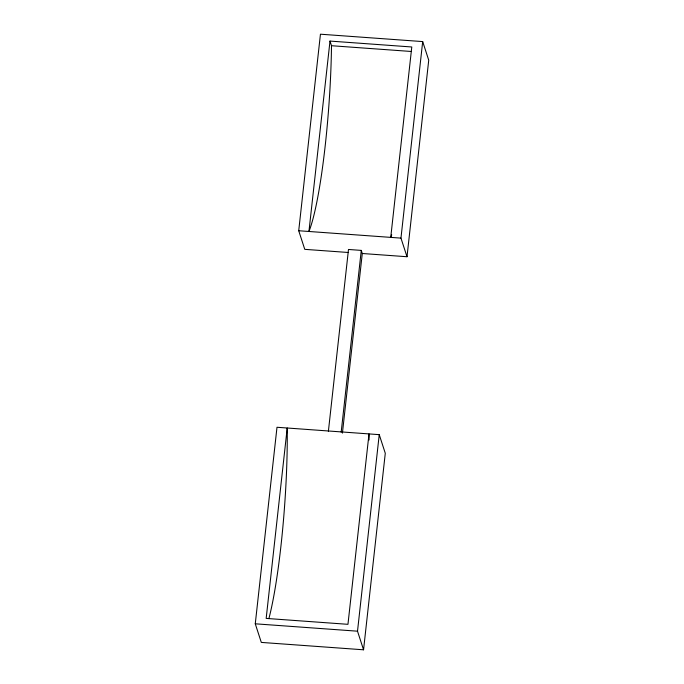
<?xml version="1.0" encoding="UTF-8"?>
<svg xmlns="http://www.w3.org/2000/svg" width="684" height="684" viewBox="0 0 684 684"><rect width="100%" height="100%" fill="white"/><g stroke="black" fill="none" stroke-linecap="round" stroke-linejoin="round"><path stroke-width="1.03" d="M255.269 623.808L276.994 427.269L379.235 434.656L385.28 453.261L363.555 649.8L261.314 642.413L255.269 623.808L357.51 631.195L363.555 649.8M348.43 252.499L304.765 249.344L298.72 230.739L320.445 34.2L422.686 41.587L428.731 60.192L407.006 256.731L362.281 253.499L361.272 250.395L348.489 249.472L328.397 431.219M329.996 41.074L308.946 231.474A137.279 17.074 -85.9 0 0 331.501 45.717L329.996 41.074L411.785 46.982L390.735 237.382A137.279 17.074 -85.9 0 0 391.71 234.783M341.179 432.143L361.272 250.395M342.419 433.126L362.281 253.499M357.51 631.195L379.235 434.656M407.006 256.731L400.961 238.118L422.686 41.587M331.501 45.717L411.169 51.471M298.72 230.739L400.961 238.118M268.897 618.592A137.279 17.074 -85.9 0 0 287.22 428.013L266.17 618.413L347.959 624.321L369.009 433.921A137.279 17.074 -85.9 0 1 369.061 440"/></g></svg>
